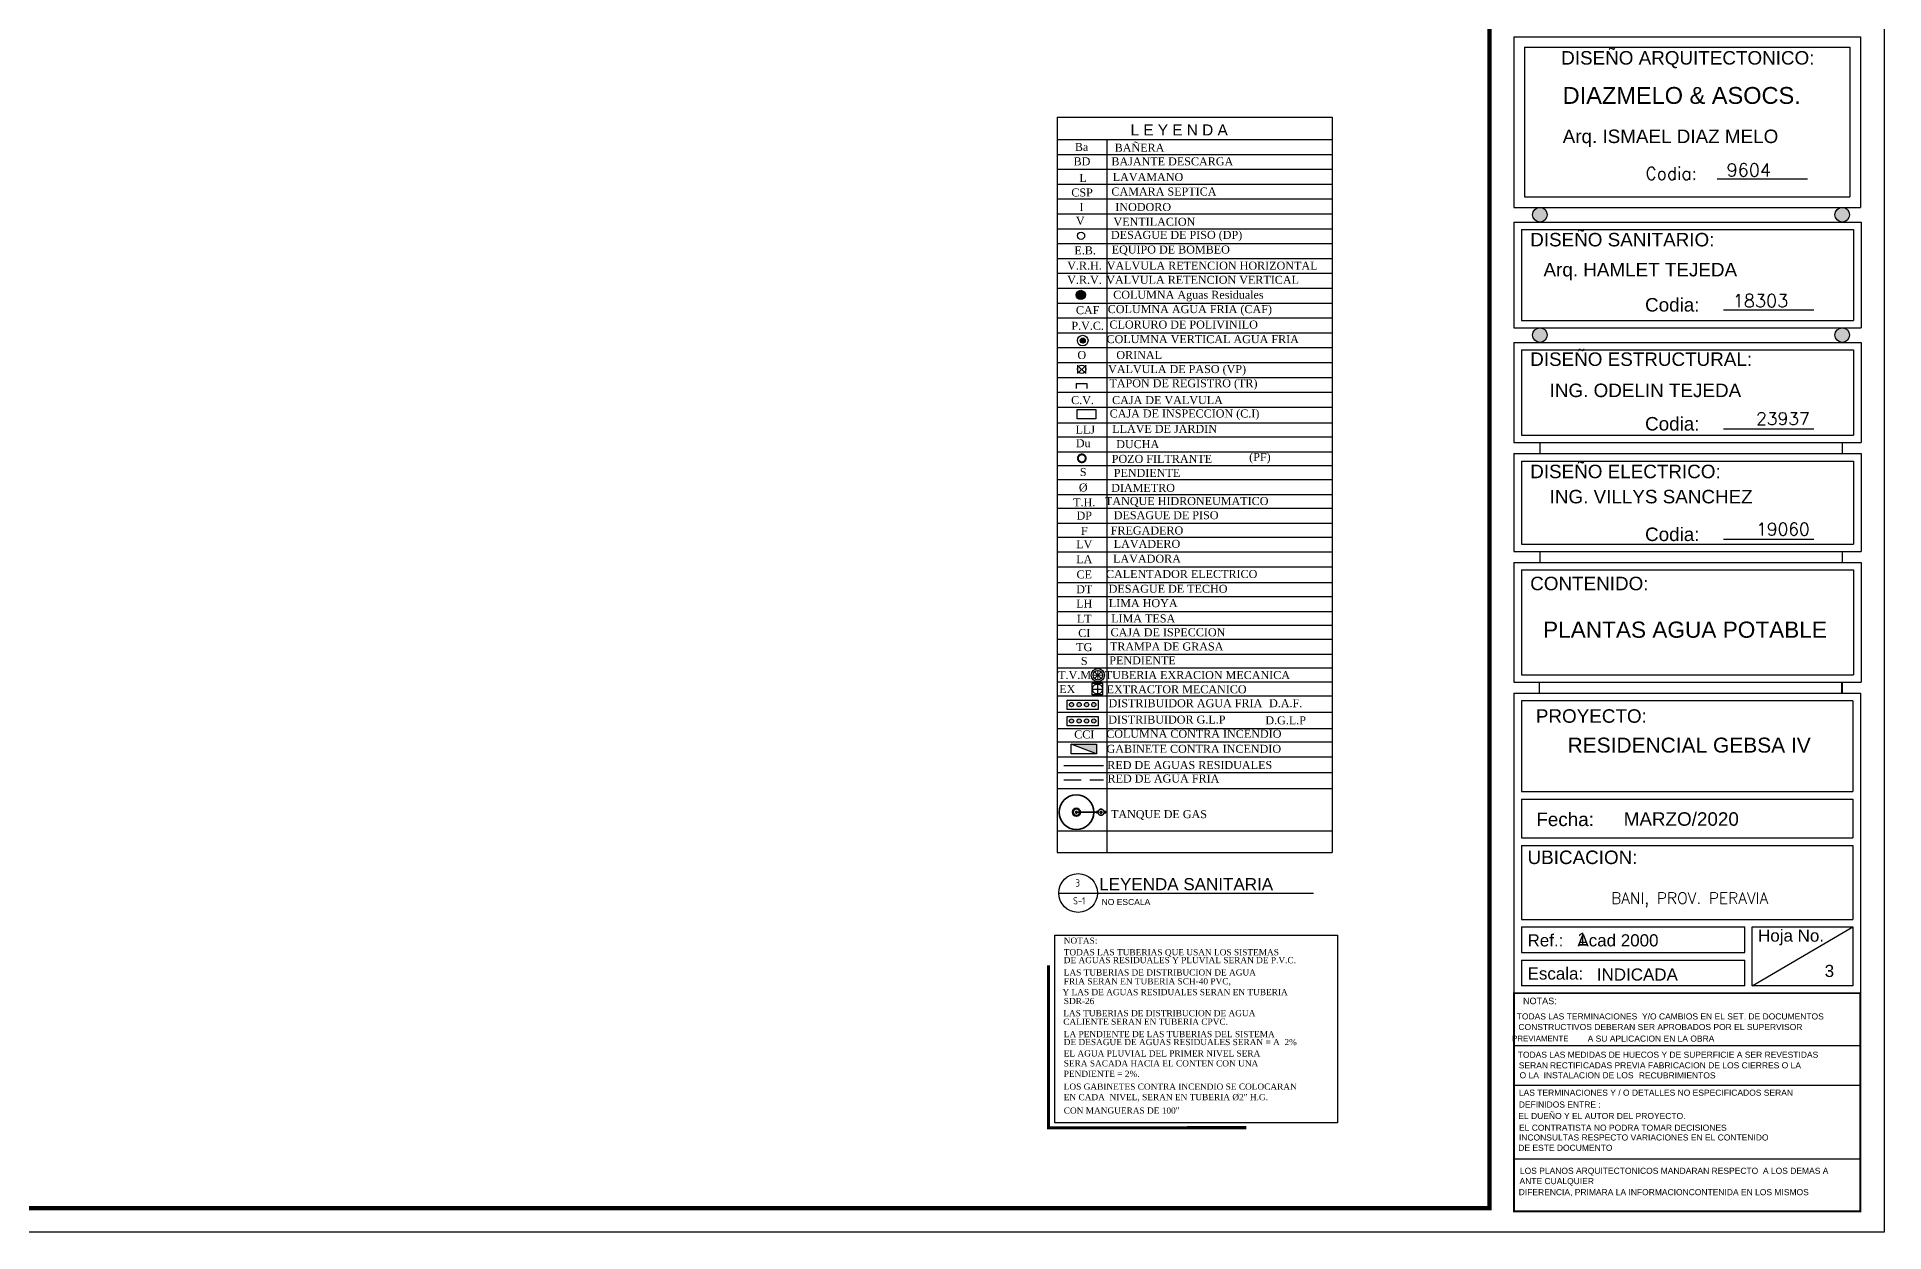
# Model space of a CAD drawing. Header units: feet. Extents: x 1019 to 2236, y -546 to 122.
# Drawn here: x 1085.2 to 1118.77, y -196.41 to -174.69 of the extents above; entities that cross this region are included whole.
import ezdxf
from ezdxf.enums import TextEntityAlignment as Align

# ---------------------------------------------------------------- set-up
doc = ezdxf.new("R2010")
doc.units = ezdxf.units.FT
doc.header["$LTSCALE"] = 0.05
doc.header["$MEASUREMENT"] = 0
for name, pattern in [('ACAD_ISO03W100', [30, 12, -18]), ('ACAD_ISO14W100', [25.5, 12, -3, 0.5, -3, 0.5, -3, 0.5, -3]), ('HIDDEN', [9.525, 6.35, -3.175])]:
    doc.linetypes.add(name, pattern=pattern)
for name, color, linetype in [('1', 5, 'ACAD_ISO03W100'), ('2', 7, 'Continuous'), ('8', 7, 'Continuous'), ('AGUAS-N', 4, 'Continuous'), ('ANNOBJ', 2, 'Continuous'), ('LINEA-L', 3, 'Continuous'), ('MARCO', 1, 'Continuous'), ('TARGETA', 7, 'Continuous'), ('TARJETA2', 1, 'Continuous'), ('techo2', 3, 'Continuous'), ('TEXTO', 2, 'Continuous'), ('TEXTO1', 4, 'Continuous'), ('TEXTO2', 2, 'Continuous'), ('textos', 7, 'Continuous'), ('TEXXT', 2, 'Continuous'), ('VUELO', 8, 'HIDDEN')]:
    doc.layers.add(name, color=color, linetype=linetype)
doc.layers.add('CE-Hormigón-Muros Contención', color=250, linetype='Continuous', lineweight=0)
doc.layers.add('GAS', color=6, linetype='ACAD_ISO14W100', lineweight=35)
doc.styles.add('DAMIAN', font='arial.ttf', dxfattribs={"height": 0.12})
doc.styles.add('DIMTEXT', font='arial.ttf')
doc.styles.add('GDG', font='times.ttf', dxfattribs={"height": 0.15})
doc.styles.add('RD100', font='ARCHITXT.SHX', dxfattribs={"width": 0.9, "height": 0.125})
doc.styles.get("Standard").update_dxf_attribs({"font": 'arial.ttf'})
doc.styles.add('STYLE2', font='arial.ttf')
doc.styles.add('TITTEXTM', font='romanc.shx')
doc.linetypes.add('GAS_LINE', pattern='A,12.7,-5.08,["GAS",Standard,S=2.54,R=0,X=-2.54,Y=-1.27],-6.35', length=24.13)

msp = doc.modelspace()

# ---------------------------------------------------------------- hatches: boundary and pattern name
at = {"layer": 'GAS'}
h = msp.add_hatch(color=256, dxfattribs=at)
h.dxf.hatch_style = 1
edge = h.paths.add_edge_path()
edge.add_arc((1104.093, -188.779), 0.0161, 0, 360)
h = msp.add_hatch(color=256, dxfattribs=at)
h.dxf.hatch_style = 1
edge = h.paths.add_edge_path()
edge.add_arc((1104.541, -188.779), 0.0161, 0, 360)
at = {"layer": 'techo2', "linetype": 'Continuous', "ltscale": 0.1}
h = msp.add_hatch(color=256, dxfattribs=at)
h.paths.add_polyline_path([(1104.042, -186.823, 1), (1103.966, -186.823, 1)])
h.paths.add_polyline_path([(1104.181, -186.823, 1), (1104.105, -186.823, 1)])
h.paths.add_polyline_path([(1104.317, -186.823, 1), (1104.24, -186.823, 1)])
h.paths.add_polyline_path([(1104.447, -186.823, 1), (1104.37, -186.823, 1)])
h = msp.add_hatch(color=256, dxfattribs=at)
h.paths.add_polyline_path([(1104.042, -187.12, 1), (1103.966, -187.12, 1)])
h.paths.add_polyline_path([(1104.181, -187.12, 1), (1104.105, -187.12, 1)])
h.paths.add_polyline_path([(1104.317, -187.12, 1), (1104.24, -187.12, 1)])
h.paths.add_polyline_path([(1104.447, -187.12, 1), (1104.37, -187.12, 1)])
msp.add_hatch(color=256, dxfattribs=at).paths.add_polyline_path([(1104.457, -187.543), (1103.996, -187.543), (1104.457, -187.72)])
at = {"layer": 'TEXTO'}
msp.add_hatch(color=256, dxfattribs=at).paths.add_polyline_path([(1104.257, -179.378, 1), (1104.088, -179.378, 1)])
h = msp.add_hatch(color=256, dxfattribs=at)
h.paths.add_polyline_path([(1104.101, -182.347, 1), (1104.282, -182.347, 1)])
h.paths.add_polyline_path([(1104.246, -182.347, -1), (1104.138, -182.347, -1)], flags=16)
at = {"layer": 'textos'}
h = msp.add_hatch(color=7, dxfattribs=at)
h.paths.add_polyline_path([(1112.517, -177.786, 1), (1112.517, -178.052, 1)])
h.paths.add_polyline_path([(1118.011, -177.786, 1), (1118.011, -178.052, 1)])
h = msp.add_hatch(color=7, dxfattribs=at)
h.paths.add_polyline_path([(1112.517, -179.974, 1), (1112.517, -180.24, 1)])
h.paths.add_polyline_path([(1118.011, -179.974, 1), (1118.011, -180.24, 1)])

# ---------------------------------------------------------------- linework, layer by layer
at = {"layer": '1', "color": 4, "linetype": 'Continuous'}
for p, q in [((1112.046, -193.02), (1118.341, -193.02)), ((1112.046, -193.739), (1118.341, -193.739)), ((1112.046, -195.077), (1118.341, -195.077))]:
    msp.add_line(p, q, dxfattribs=at)
at = {"layer": '2', "color": 1, "linetype": 'Continuous'}
for p, q in [((1103.746, -176.146), (1108.743, -176.146)), ((1103.746, -176.146), (1103.746, -189.51)), ((1108.743, -176.146), (1108.743, -189.51)), ((1103.746, -176.551), (1108.743, -176.551)), ((1103.746, -176.822), (1108.743, -176.822)), ((1103.746, -177.092), (1108.743, -177.092)), ((1103.746, -177.362), (1108.743, -177.362)), ((1103.746, -177.632), (1108.743, -177.632)), ((1103.746, -177.903), (1108.743, -177.903)), ((1103.746, -178.173), (1108.743, -178.173)), ((1103.746, -178.443), (1108.743, -178.443)), ((1103.746, -178.713), (1108.743, -178.713)), ((1103.746, -178.984), (1108.743, -178.984)), ((1103.746, -179.254), (1108.743, -179.254)), ((1103.746, -179.524), (1108.743, -179.524)), ((1103.746, -179.794), (1108.743, -179.794)), ((1103.746, -180.065), (1108.743, -180.065)), ((1103.746, -180.335), (1108.743, -180.335)), ((1103.746, -180.605), (1108.743, -180.605)), ((1103.746, -180.875), (1108.743, -180.875)), ((1103.746, -181.146), (1108.743, -181.146)), ((1103.746, -181.416), (1108.743, -181.416)), ((1103.746, -181.703), (1108.743, -181.703)), ((1103.746, -181.956), (1108.743, -181.956)), ((1103.746, -182.227), (1108.743, -182.227)), ((1103.746, -182.479), (1108.743, -182.479)), ((1103.746, -182.732), (1108.743, -182.732)), ((1103.746, -183.003), (1108.743, -183.003)), ((1103.746, -183.255), (1108.743, -183.255)), ((1103.746, -183.525), (1108.743, -183.525)), ((1103.746, -183.778), (1108.743, -183.778)), ((1103.746, -184.048), (1108.743, -184.048)), ((1103.746, -184.318), (1108.743, -184.318)), ((1103.746, -184.605), (1108.743, -184.605)), ((1103.746, -184.859), (1108.743, -184.859)), ((1103.746, -185.129), (1108.743, -185.129)), ((1103.746, -185.381), (1108.743, -185.381)), ((1103.746, -185.634), (1108.743, -185.634)), ((1103.746, -185.905), (1108.743, -185.905)), ((1103.746, -186.157), (1108.743, -186.157)), ((1103.746, -186.409), (1108.743, -186.409)), ((1103.746, -186.663), (1108.743, -186.663)), ((1103.746, -186.96), (1108.743, -186.96)), ((1103.746, -187.257), (1108.743, -187.257)), ((1103.746, -187.5), (1108.743, -187.5)), ((1103.746, -187.77), (1108.743, -187.77)), ((1103.746, -188.058), (1108.743, -188.058)), ((1103.746, -188.058), (1108.743, -188.058)), ((1103.746, -188.345), (1108.743, -188.345)), ((1103.746, -189.119), (1108.743, -189.119)), ((1103.746, -189.51), (1108.743, -189.51))]:
    msp.add_line(p, q, dxfattribs=at)
at = {"layer": '8', "color": 1, "linetype": 'Continuous'}
msp.add_line((1104.647, -176.551), (1104.647, -189.51), dxfattribs=at)
at = {"layer": 'AGUAS-N', "color": 3, "linetype": 'HIDDEN', "ltscale": 5}
for p, q in [((1104.385, -186.54), (1104.568, -186.54)), ((1104.476, -186.449), (1104.476, -186.632))]:
    msp.add_line(p, q, dxfattribs=at)
msp.add_lwpolyline([(1104.382, -186.433), (1104.57, -186.433), (1104.57, -186.647), (1104.382, -186.647)], close=True, dxfattribs=at)
at = {"layer": 'AGUAS-N', "color": 6, "linetype": 'Continuous', "ltscale": 0.1}
for radius in [0.119, 0.0879]:
    msp.add_circle((1104.483, -186.288), radius, dxfattribs=at)
at = {"layer": 'AGUAS-N', "color": 3, "linetype": 'HIDDEN', "ltscale": 5}
msp.add_circle((1104.476, -186.54), 0.0913, dxfattribs=at)
at = {"layer": 'ANNOBJ', "ltscale": 0.05, "elevation": 12.252}
msp.add_lwpolyline([(1103.698, -191.011), (1108.84, -191.011), (1108.84, -194.424), (1103.698, -194.424)], close=True, dxfattribs=at)
at = {"layer": 'ANNOBJ', "ltscale": 0.05, "const_width": 0.0582, "elevation": 12.252}
msp.add_lwpolyline([(1103.585, -191.564), (1103.585, -194.516), (1107.182, -194.513)], dxfattribs=at)
at = {"layer": 'CE-Hormigón-Muros Contención', "linetype": 'Continuous', "ltscale": 0.1}
for p, q in [((1104.395, -186.288), (1104.571, -186.288)), ((1104.546, -186.227), (1104.419, -186.349)), ((1104.419, -186.227), (1104.546, -186.349)), ((1104.483, -186.2), (1104.483, -186.376))]:
    msp.add_line(p, q, dxfattribs=at)
at = {"layer": 'GAS', "linetype": 'GAS_LINE'}
msp.add_line((1104.093, -188.779), (1104.457, -188.779), dxfattribs=at)
at = {"layer": 'GAS'}
for points in [[(1104.487, -188.767), (1104.457, -188.767), (1104.457, -188.791), (1104.487, -188.791), (1104.487, -188.791)], [(1104.596, -188.767), (1104.626, -188.767), (1104.626, -188.791), (1104.596, -188.791), (1104.596, -188.791)]]:
    msp.add_lwpolyline(points, dxfattribs=at)
at = {"layer": 'GAS', "linetype": 'Continuous', "ltscale": 5}
for radius in [0.315, 0.0731, 0.06]:
    msp.add_circle((1104.093, -188.779), radius, dxfattribs=at)
at = {"layer": 'GAS'}
for centre, radius in [((1104.093, -188.779), 0.0161), ((1104.541, -188.779), 0.0555), ((1104.541, -188.779), 0.0161)]:
    msp.add_circle(centre, radius, dxfattribs=at)
at = {"layer": 'LINEA-L'}
msp.add_line((1103.772, -190.247), (1108.401, -190.247), dxfattribs=at)
msp.add_circle((1104.124, -190.247), 0.352, dxfattribs=at)
at = {"layer": 'MARCO'}
msp.add_lwpolyline([(1054.272, -154.409), (1118.772, -154.409), (1118.772, -196.409), (1054.272, -196.409)], close=True, dxfattribs=at)
at = {"layer": 'MARCO', "const_width": 0.075}
msp.add_lwpolyline([(1111.6, -154.843), (1054.706, -154.843), (1054.706, -195.975), (1111.6, -195.975)], close=True, dxfattribs=at)
at = {"layer": 'TARGETA', "color": 3}
for p, q in [((1112.046, -174.688), (1112.046, -177.786)), ((1112.046, -174.688), (1118.341, -174.688)), ((1112.046, -174.688), (1118.341, -174.688)), ((1112.235, -174.877), (1112.235, -177.597)), ((1112.235, -174.877), (1118.152, -174.877)), ((1118.152, -174.877), (1118.152, -177.597)), ((1118.341, -174.688), (1118.341, -177.786)), ((1112.046, -177.786), (1118.341, -177.786)), ((1112.235, -177.597), (1118.152, -177.597)), ((1112.046, -178.052), (1118.353, -178.052)), ((1112.046, -178.052), (1112.046, -179.974)), ((1112.18, -178.186), (1118.218, -178.186)), ((1112.18, -178.186), (1112.18, -179.84)), ((1118.218, -178.186), (1118.218, -179.84)), ((1118.353, -178.052), (1118.353, -179.974)), ((1112.18, -179.84), (1118.218, -179.84)), ((1112.046, -179.974), (1118.353, -179.974)), ((1112.046, -180.24), (1112.046, -182.061)), ((1112.046, -180.24), (1118.353, -180.24)), ((1118.353, -180.24), (1118.353, -182.061)), ((1112.18, -180.375), (1112.18, -181.927)), ((1112.18, -180.375), (1118.218, -180.375)), ((1118.218, -180.375), (1118.218, -181.927)), ((1112.18, -181.927), (1118.218, -181.927)), ((1112.046, -182.061), (1118.353, -182.061)), ((1112.046, -182.262), (1112.046, -184.038)), ((1112.046, -182.262), (1118.353, -182.262)), ((1118.353, -182.262), (1118.353, -184.038)), ((1112.18, -182.396), (1112.18, -183.904)), ((1112.18, -182.396), (1118.218, -182.396)), ((1112.18, -182.396), (1112.18, -183.904)), ((1118.218, -182.396), (1118.218, -183.904)), ((1112.18, -183.904), (1118.218, -183.904)), ((1112.18, -183.904), (1118.218, -183.904)), ((1112.046, -184.038), (1118.353, -184.038)), ((1112.046, -184.239), (1112.046, -184.966)), ((1112.046, -184.239), (1112.046, -186.414)), ((1112.046, -184.239), (1112.046, -184.975)), ((1112.046, -184.239), (1118.353, -184.239)), ((1118.011, -184.038), (1118.011, -184.239)), ((1118.353, -184.239), (1118.353, -186.414)), ((1112.18, -184.373), (1112.18, -186.28)), ((1112.18, -184.373), (1118.218, -184.373)), ((1118.218, -184.373), (1118.218, -186.28)), ((1112.18, -186.28), (1118.218, -186.28)), ((1112.046, -186.414), (1118.353, -186.414)), ((1112.046, -186.614), (1118.341, -186.614)), ((1112.046, -186.614), (1112.046, -192.068)), ((1118.341, -186.614), (1118.341, -192.068)), ((1112.18, -186.757), (1112.18, -188.405)), ((1118.207, -186.757), (1112.18, -186.757)), ((1118.207, -186.757), (1118.207, -188.405)), ((1112.18, -188.405), (1118.207, -188.405)), ((1112.18, -188.539), (1118.207, -188.539)), ((1112.18, -188.539), (1112.18, -189.247)), ((1118.207, -188.539), (1118.207, -189.247)), ((1112.18, -189.247), (1118.207, -189.247)), ((1112.18, -189.381), (1112.18, -190.729)), ((1112.18, -189.381), (1118.207, -189.381)), ((1112.18, -189.381), (1118.207, -189.381)), ((1118.207, -189.381), (1118.207, -190.729)), ((1112.18, -190.729), (1118.207, -190.729)), ((1112.18, -190.863), (1112.18, -191.331)), ((1112.18, -190.863), (1116.242, -190.863)), ((1116.242, -191.331), (1116.242, -190.863)), ((1116.376, -190.863), (1118.207, -190.863)), ((1116.376, -191.934), (1118.207, -190.863)), ((1116.376, -191.934), (1116.376, -190.863)), ((1118.207, -190.863), (1118.207, -191.934)), ((1112.18, -191.331), (1116.242, -191.331)), ((1112.18, -191.465), (1112.18, -191.934)), ((1112.18, -191.465), (1116.242, -191.465)), ((1116.242, -191.934), (1116.242, -191.465)), ((1116.242, -191.934), (1112.18, -191.934)), ((1118.207, -191.934), (1116.376, -191.934))]:
    msp.add_line(p, q, dxfattribs=at)
at = {"layer": 'TARJETA2', "color": 7}
msp.add_line((1112.046, -192.068), (1112.046, -196.033), dxfattribs=at)
at = {"layer": 'techo2', "linetype": 'Continuous', "ltscale": 0.1}
msp.add_line((1104.457, -187.72), (1103.996, -187.543), dxfattribs=at)
for points in [[(1103.925, -186.744), (1104.49, -186.744), (1104.49, -186.91), (1103.925, -186.91)], [(1103.925, -187.041), (1104.49, -187.041), (1104.49, -187.207), (1103.925, -187.207)], [(1103.996, -187.543), (1104.457, -187.543), (1104.457, -187.72), (1103.996, -187.72)]]:
    msp.add_lwpolyline(points, close=True, dxfattribs=at)
for centre in [(1104.004, -186.823), (1104.143, -186.823), (1104.278, -186.823), (1104.409, -186.823), (1104.004, -187.12), (1104.143, -187.12), (1104.278, -187.12), (1104.409, -187.12)]:
    msp.add_circle(centre, 0.0384, dxfattribs=at)
at = {"layer": 'TEXTO'}
for p, q in [((1104.163, -180.209), (1104.209, -180.162)), ((1104.168, -180.229), (1104.23, -180.167)), ((1104.18, -180.242), (1104.243, -180.179)), ((1104.197, -180.251), (1104.252, -180.196)), ((1104.224, -180.249), (1104.25, -180.223)), ((1104.112, -180.652), (1104.112, -180.807)), ((1104.134, -180.675), (1104.244, -180.784)), ((1104.134, -180.784), (1104.244, -180.675)), ((1104.267, -180.807), (1104.267, -180.652)), ((1104.086, -180.989), (1104.284, -180.989)), ((1104.086, -180.989), (1104.086, -181.077)), ((1104.284, -180.989), (1104.284, -181.077))]:
    msp.add_line(p, q, dxfattribs=at)
for centre, radius in [((1104.177, -178.301), 0.0659), ((1104.172, -179.378, 8.956), 0.0845), ((1104.208, -180.207), 0.0966), ((1104.208, -180.207), 0.0452), ((1104.189, -180.729), 0.0776)]:
    msp.add_circle(centre, radius, dxfattribs=at)
msp.add_3dface([(1104.108, -181.46), (1104.444, -181.46), (1104.444, -181.632), (1104.108, -181.632)], dxfattribs=at)
at = {"layer": 'textos', "color": 7}
for p, q in [((1112.046, -182.262), (1112.046, -183.244)), ((1112.516, -182.061), (1112.516, -182.262)), ((1118.011, -182.061), (1118.011, -182.262)), ((1112.516, -184.038), (1112.516, -184.239)), ((1112.046, -186.418), (1112.046, -186.414)), ((1112.504, -186.414), (1112.504, -186.614)), ((1117.999, -186.414), (1117.999, -186.614)), ((1118.011, -186.415), (1118.011, -186.616)), ((1118.341, -191.9), (1118.341, -196.033)), ((1118.341, -192.068), (1112.046, -192.068)), ((1112.046, -196.033), (1118.341, -196.033))]:
    msp.add_line(p, q, dxfattribs=at)
for centre in [(1112.517, -177.919), (1118.011, -177.919), (1112.517, -180.107), (1118.011, -180.107)]:
    msp.add_circle(centre, 0.133, dxfattribs=at)
at = {"layer": 'TEXXT'}
for p, q in [((1115.74, -177.269), (1117.381, -177.269)), ((1115.852, -179.646), (1117.493, -179.646)), ((1115.852, -181.809), (1117.493, -181.809)), ((1115.852, -183.818), (1117.493, -183.818))]:
    msp.add_line(p, q, dxfattribs=at)
at = {"layer": 'TEXXT', "const_width": 0.0314}
msp.add_lwpolyline([(1112.046, -192.068), (1118.341, -192.068), (1118.341, -196.033), (1112.046, -196.033), (1112.046, -192.068)], dxfattribs=at)
at = {"layer": 'VUELO', "color": 20, "linetype": 'Continuous'}
msp.add_line((1103.862, -187.931, -31.807), (1104.584, -187.931, -31.807), dxfattribs=at)
at = {"layer": 'VUELO', "color": 8, "linetype": 'HIDDEN'}
msp.add_line((1103.862, -188.192, -31.807), (1104.584, -188.192, -31.807), dxfattribs=at)

# ---------------------------------------------------------------- texts
at = {"style": 'DIMTEXT'}
msp.add_attdef('1', text='1', height=0.236, dxfattribs=at).set_placement((1113.289, -191.202), align=Align.CENTER)
at = {"layer": 'TEXTO', "style": 'GDG'}
for s, height, p in [('BD', 0.1454, (1104.194, -176.95)), ('Ba', 0.1454, (1104.187, -176.689)), ('BAJANTE DESCARGA', 0.14542, (1105.836, -176.95)), ('BAÑERA', 0.1454, (1105.24, -176.681)), ('L', 0.145, (1104.214, -177.252)), ('LAVAMANO', 0.1454, (1105.394, -177.234)), ('CSP', 0.1454, (1104.196, -177.515)), ('CAMARA SEPTICA', 0.14542, (1105.684, -177.498)), ('I', 0.145, (1104.187, -177.779)), ('INODORO', 0.1454, (1105.307, -177.779)), ('V', 0.145, (1104.163, -178.031)), ('DESAGUE DE PISO (DP)', 0.14542, (1105.914, -178.305)), ('VENTILACION', 0.14542, (1105.511, -178.048)), ('E.B.', 0.1454, (1104.251, -178.569)), ('EQUIPO DE BOMBEO', 0.14542, (1105.808, -178.569)), ('V.R.H.', 0.1454, (1104.24, -178.846)), ('VALVULA RETENCION HORIZONTAL', 0.14542, (1106.56, -178.846)), ('V.R.V.', 0.1454, (1104.24, -179.103)), ('VALVULA RETENCION VERTICAL', 0.14542, (1106.387, -179.103)), (' CAF ', 0.1454, (1104.298, -179.654)), ('COLUMNA AGUA FRIA (CAF)', 0.14542, (1106.155, -179.654)), ('COLUMNA Aguas Residuales', 0.14542, (1106.129, -179.393)), ('P.V.C.', 0.1454, (1104.298, -179.938)), ('CLORURO DE POLIVINILO', 0.14542, (1106.043, -179.916)), ('COLUMNA VERTICAL AGUA FRIA', 0.14542, (1106.389, -180.181)), ('O          ORINAL', 0.14542, (1104.88, -180.469)), ('VALVULA DE PASO (VP)', 0.14542, (1105.923, -180.744)), ('TAPON DE REGISTRO (TR)', 0.14542, (1106.039, -181.002)), ('C.V.      CAJA DE VALVULA', 0.14542, (1105.376, -181.289)), ('CAJA DE INSPECCION (C.I)', 0.14542, (1106.058, -181.551)), ('LLJ', 0.1454, (1104.255, -181.825)), ('LLAVE DE JARDIN', 0.14542, (1105.696, -181.812)), ('Du', 0.1454, (1104.217, -182.073)), ('POZO FILTRANTE', 0.14542, (1105.647, -182.357)), ('DUCHA', 0.1454, (1105.208, -182.089)), ('(PF)', 0.1454, (1107.428, -182.342)), ('S', 0.145, (1104.217, -182.596)), ('PENDIENTE', 0.1454, (1105.376, -182.612)), ('%%C', 0.1454, (1104.217, -182.877)), ('DIAMETRO', 0.1454, (1105.305, -182.884)), ('T.H.', 0.1454, (1104.236, -183.148)), ('TANQUE HIDRONEUMATICO', 0.14542, (1106.098, -183.14)), ('DP', 0.1454, (1104.236, -183.388)), ('F', 0.145, (1104.236, -183.666)), ('FREGADERO', 0.1454, (1105.376, -183.659)), ('DESAGUE DE PISO', 0.14542, (1105.724, -183.381)), ('LV', 0.1454, (1104.236, -183.909)), ('LAVADERO', 0.1454, (1105.376, -183.902)), ('LA', 0.1454, (1104.236, -184.179)), ('LAVADORA', 0.1454, (1105.376, -184.171)), ('CE', 0.1454, (1104.236, -184.457)), ('CALENTADOR ELECTRICO', 0.14542, (1106.006, -184.449)), ('DT', 0.1454, (1104.236, -184.726)), ('LH', 0.1454, (1104.236, -184.986)), ('DESAGUE DE TECHO', 0.14542, (1105.759, -184.718)), ('LIMA HOYA', 0.1454, (1105.307, -184.979)), ('LT', 0.1454, (1104.236, -185.264)), ('LIMA TESA', 0.1454, (1105.307, -185.257)), ('CI', 0.1454, (1104.236, -185.522)), ('CAJA DE ISPECCION', 0.14542, (1105.757, -185.509, 24.467)), ('TG', 0.1454, (1104.236, -185.779)), ('S', 0.145, (1104.236, -186.03)), ('PENDIENTE', 0.1454, (1105.295, -186.018, 24.467)), ('TRAMPA DE GRASA', 0.14542, (1105.734, -185.767, 24.467)), ('T.V.M', 0.1454, (1104.061, -186.286)), ('TUBERIA EXRACION MECANICA', 0.14542, (1106.292, -186.286)), ('EX', 0.1454, (1103.927, -186.54)), ('EXTRACTOR MECANICO', 0.14542, (1105.914, -186.545, 24.467)), ('DISTRIBUIDOR AGUA FRIA', 0.14542, (1106.075, -186.798, 24.467)), ('D.A.F.', 0.1454, (1107.896, -186.798, 24.467)), ('CCI', 0.1454, (1104.236, -187.365)), ('COLUMNA CONTRA INCENDIO', 0.14542, (1106.227, -187.353, 24.467)), ('DISTRIBUIDOR G.L.P ', 0.14542, (1105.765, -187.096, 24.467)), ('D.G.L.P', 0.1454, (1107.896, -187.109, 24.467)), ('GABINETE CONTRA INCENDIO', 0.14542, (1106.227, -187.627, 24.467)), ('RED DE AGUAS RESIDUALES', 0.14542, (1106.152, -187.921)), ('RED DE AGUA FRIA', 0.14542, (1105.675, -188.167)), ('TANQUE DE GAS', 0.14542, (1105.594, -188.831))]:
    msp.add_text(s, height=height, dxfattribs=at).set_placement(p, align=Align.MIDDLE)
at = {"layer": 'TEXTO', "style": 'RD100'}
for s, height, p in [('3', 0.133, (1104.117, -190.131)), ('S-1', 0.1327, (1104.143, -190.455))]:
    msp.add_text(s, height=height, dxfattribs=at).set_placement(p, align=Align.CENTER)
at = {"layer": 'TEXTO', "style": 'GDG'}
for s, height, p in [('TODAS LAS TUBERIAS QUE USAN LOS SISTEMAS  ', 0.11203, (1103.863, -191.267)), ('NOTAS:', 0.112, (1103.863, -191.057)), ('DE AGUAS RESIDUALES Y PLUVIAL SERAN DE P.V.C.', 0.11203, (1103.863, -191.411)), ('LAS TUBERIAS DE DISTRIBUCION DE AGUA  ', 0.11203, (1103.863, -191.635)), ('Y LAS DE AGUAS RESIDUALES SERAN EN TUBERIA  ', 0.11203, (1103.84, -191.993)), ('FRIA SERAN EN TUBERIA SCH-40 PVC, ', 0.11203, (1103.863, -191.795)), ('  SDR-26', 0.112, (1103.78, -192.154)), ('LAS TUBERIAS DE DISTRIBUCION DE AGUA  ', 0.11203, (1103.854, -192.375)), ('CALIENTE SERAN EN TUBERIA CPVC. ', 0.11203, (1103.854, -192.53)), ('LA PENDIENTE DE LAS TUBERIAS DEL SISTEMA', 0.11203, (1103.863, -192.756)), ('DE DESAGUE DE AGUAS RESIDUALES SERAN = A  2%%%', 0.11203, (1103.863, -192.9)), ('EL AGUA PLUVIAL DEL PRIMER NIVEL SERA ', 0.11203, (1103.863, -193.107)), ('SERA SACADA HACIA EL CONTEN CON UNA', 0.11203, (1103.863, -193.287)), ('PENDIENTE = 2%%%.', 0.11203, (1103.863, -193.477)), ('LOS GABINETES CONTRA INCENDIO SE COLOCARAN', 0.11203, (1103.863, -193.71)), ('EN CADA  NIVEL, SERAN EN TUBERIA %%C2" H.G.', 0.11203, (1103.863, -193.901)), ('CON MANGUERAS DE 100" ', 0.11203, (1103.863, -194.145))]:
    msp.add_text(s, height=height, dxfattribs=at).set_placement(p, align=Align.TOP_LEFT)
at = {"layer": 'TEXTO', "color": 7}
for s, height, p in [('NOTAS:', 0.1178, (1112.21, -192.15)), ('  PREVIAMENTE', 0.10211, (1111.934, -192.84))]:
    msp.add_text(s, height=height, dxfattribs=at).set_placement(p, align=Align.TOP_LEFT)
at = {"layer": 'TEXTO1', "style": 'STYLE2'}
msp.add_text('LEYENDA SANITARIA', height=0.22124, dxfattribs=at).set_placement((1104.508, -190.197))
at = {"layer": 'TEXTO2', "insert": (1104.551, -190.355), "char_height": 0.11062, "attachment_point": 1, "style": 'STYLE2'}
msp.add_mtext('NO ESCALA  ', dxfattribs=at)
at = {"layer": 'textos', "color": 7, "style": 'DAMIAN'}
msp.add_text('L E Y E N D A', height=0.19982, dxfattribs=at).set_placement((1105.96, -176.378), align=Align.MIDDLE)
at = {"layer": 'textos', "color": 7}
for s, height, style, p in [('  Codia:', 0.2268, 'TITTEXTM', (1114.126, -177.056)), ('9604', 0.2355, 'TITTEXTM', (1115.91, -176.989)), ('  Codia:', 0.2451, 'DAMIAN', (1114.238, -179.434)), ('18303', 0.2355, 'TITTEXTM', (1116.022, -179.366)), ('  Codia:', 0.2451, 'DAMIAN', (1114.238, -181.596)), ('  Codia:', 0.2451, 'DAMIAN', (1114.238, -183.605)), ('Fecha:', 0.2451, 'DAMIAN', (1112.452, -188.786)), ('UBICACION:', 0.2451, 'DAMIAN', (1112.293, -189.476)), ('Ref.:', 0.2206, 'DAMIAN', (1112.293, -190.997)), ('Acad 2000', 0.2206, 'DAMIAN', (1113.199, -190.997)), ('Hoja No.', 0.2206, 'DAMIAN', (1116.482, -190.911)), ('Escala:', 0.2206, 'DAMIAN', (1112.293, -191.6)), ('3', 0.221, 'DAMIAN', (1117.693, -191.553)), ('TODAS LAS TERMINACIONES  Y/O CAMBIOS EN EL SET. DE DOCUMENTOS', 0.11028, 'DAMIAN', (1112.096, -192.435)), ('CONSTRUCTIVOS DEBERAN SER APROBADOS POR EL SUPERVISOR  ', 0.11028, 'DAMIAN', (1112.127, -192.627)), ('A SU APLICACION EN LA OBRA', 0.11028, 'DAMIAN', (1113.385, -192.838)), ('TODAS LAS MEDIDAS DE HUECOS Y DE SUPERFICIE A SER REVESTIDAS ', 0.11028, 'DAMIAN', (1112.115, -193.131)), ('  SERAN', 0.1103, 'DAMIAN', (1112.048, -193.324)), ('RECTIFICADAS PREVIA FABRICACION DE LOS CIERRES O LA   ', 0.11028, 'DAMIAN', (1112.7, -193.324)), (' O LA  INSTALACION DE LOS', 0.11028, 'DAMIAN', (1112.105, -193.504)), ('RECUBRIMIENTOS', 0.11028, 'DAMIAN', (1114.315, -193.507)), ('LAS TERMINACIONES Y / O DETALLES NO ESPECIFICADOS SERAN ', 0.11028, 'DAMIAN', (1112.135, -193.821)), ('  DEFINIDOS ENTRE :', 0.11028, 'DAMIAN', (1112.048, -194.036)), ('EL DUEÑO Y EL AUTOR DEL PROYECTO.  ', 0.11028, 'DAMIAN', (1112.125, -194.244)), ('  EL CONTRATISTA NO PODRA TOMAR DECISIONES ', 0.11028, 'DAMIAN', (1112.052, -194.458)), ('INCONSULTAS RESPECTO VARIACIONES EN EL CONTENIDO  ', 0.11028, 'DAMIAN', (1112.136, -194.635)), (' DE ESTE DOCUMENTO', 0.11028, 'DAMIAN', (1112.081, -194.823)), ('LOS PLANOS ARQUITECTONICOS MANDARAN RESPECTO  A LOS DEMAS A ', 0.11028, 'DAMIAN', (1112.154, -195.241)), ('DIFERENCIA, PRIMARA LA INFORMACIONCONTENIDA EN LOS MISMOS', 0.11028, 'DAMIAN', (1112.132, -195.629)), ('  ANTE CUALQUIER  ', 0.11028, 'DAMIAN', (1112.061, -195.428))]:
    msp.add_text(s, height=height, dxfattribs=dict(at, style=style)).set_placement(p, align=Align.TOP_LEFT)
at = {"layer": 'textos', "color": 7, "style": 'DAMIAN'}
for s, height, p in [('MARZO/2020', 0.2451, (1114.04, -189.025)), ('INDICADA', 0.2206, (1113.552, -191.839))]:
    msp.add_text(s, height=height, dxfattribs=at).set_placement(p)
at = {"layer": 'textos', "color": 7}
for s, insert, char_height, width, attachment_point, style in [('DISEÑO ARQUITECTONICO:', (1112.904, -174.945), 0.24507, 8.71045, 1, 'DAMIAN'), ('DIAZMELO & ASOCS.', (1112.931, -175.598), 0.30634, 10.87903, 1, 'DAMIAN'), ('Arq. ISMAEL DIAZ MELO', (1112.931, -176.372), 0.24507, 8.70323, 1, 'DAMIAN'), ('DISEÑO SANITARIO:', (1112.341, -178.25), 0.24507, 8.71045, 1, 'DAMIAN'), ('Arq. HAMLET TEJEDA', (1112.582, -178.795), 0.24507, 8.70323, 1, 'DAMIAN'), ('DISEÑO ESTRUCTURAL:', (1112.341, -180.422), 0.24507, 8.71045, 1, 'DAMIAN'), ('ING. ODELIN TEJEDA', (1112.694, -180.989), 0.24507, 8.70323, 1, 'DAMIAN'), ('23937', (1116.447, -181.625), 0.2273, 25.33524, 4, 'TITTEXTM'), ('DISEÑO ELECTRICO:', (1112.341, -182.587), 0.24507, 44.21251, 4, 'DAMIAN'), ('ING. VILLYS SANCHEZ', (1112.694, -182.92), 0.24507, 8.70323, 1, 'DAMIAN'), ('19060', (1116.447, -183.634), 0.2273, 25.33524, 4, 'TITTEXTM'), ('CONTENIDO:', (1112.341, -184.499), 0.2451, 8.71045, 1, 'DAMIAN'), ('PLANTAS AGUA POTABLE', (1115.154, -185.314), 0.29409, 10.44387, 2, 'DAMIAN'), ('PROYECTO:', (1112.444, -186.908), 0.2451, 8.71045, 1, 'DAMIAN'), ('RESIDENCIAL GEBSA IV', (1115.23, -187.423), 0.2724, 9.67364, 2, 'DAMIAN'), (' BANI, PROV. PERAVIA', (1115.169, -190.238), 0.2043, 7.25523, 2, 'TITTEXTM')]:
    msp.add_mtext(s, dxfattribs=dict(at, insert=insert, char_height=char_height, width=width, attachment_point=attachment_point, style=style))

doc.saveas('drawing.dxf')
